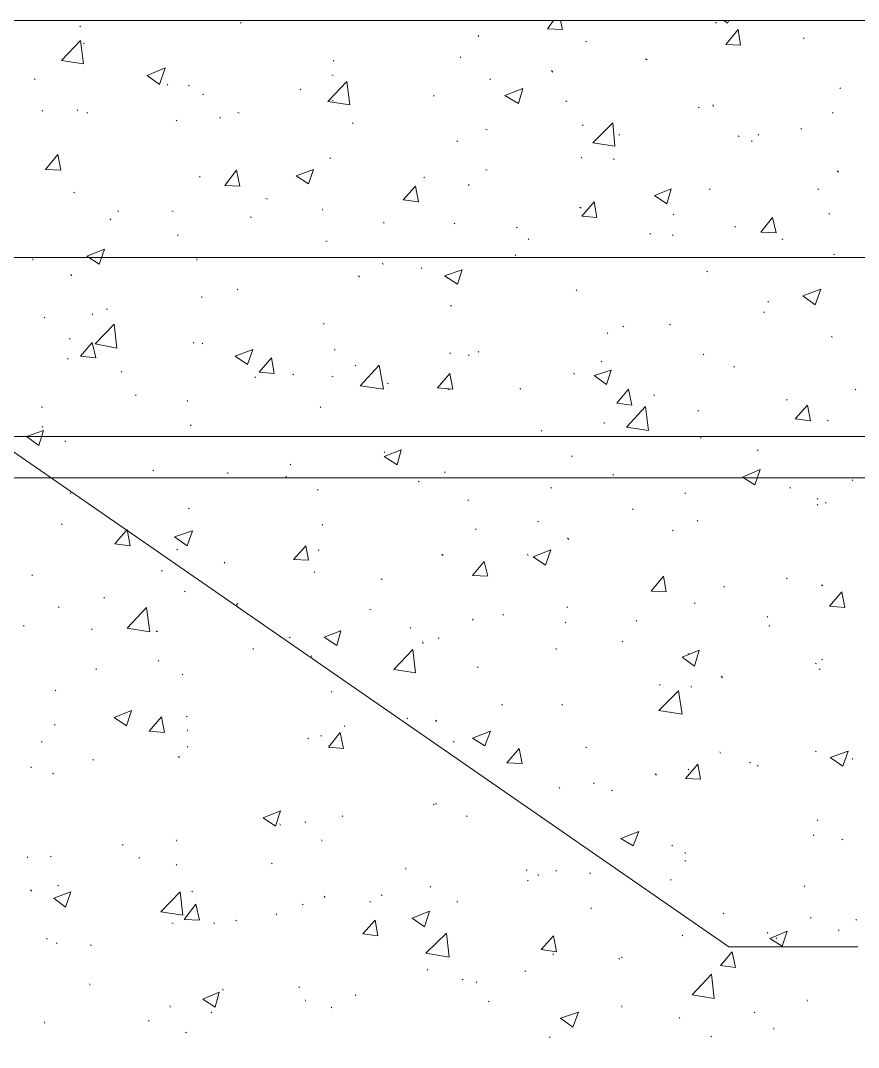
# Model space of a CAD drawing. Header units: millimetres. Extents: x 2928 to 3112, y 1220 to 1280.
# Drawn here: x 2951.107 to 2953.141, y 1260.07 to 1262.562 of the extents above; entities that cross this region are included whole.
import ezdxf

# ---------------------------------------------------------------- set-up
doc = ezdxf.new("R2010")
doc.units = ezdxf.units.MM

msp = doc.modelspace()

# ---------------------------------------------------------------- linework, layer by layer
at = {"color": 253, "linetype": 'Continuous', "lineweight": 5, "true_color": 0x9a9a9a}
for points in [[(2940.97965, 1262.56226), (2981.54689, 1262.56226), (2981.54689, 1240.79028), (2940.97965, 1240.79028)], [(2941.98633, 1261.55224), (2980.53854, 1261.55224), (2980.53854, 1241.8003), (2941.98633, 1241.8003)]]:
    msp.add_lwpolyline(points, close=True, dxfattribs=at)
at = {"color": 92, "linetype": 'Continuous', "lineweight": 13, "true_color": 0x00b800}
for points in [[(2951.25313, 1262.54726), (2951.25146, 1262.54893), (2951.25146, 1262.54893)], [(2951.64313, 1262.55559), (2951.64146, 1262.55726), (2951.64146, 1262.55726)], [(2952.38648, 1262.54226), (2952.40148, 1262.56226), (2952.40148, 1262.56226)], [(2952.42314, 1262.54059), (2952.41814, 1262.56226), (2952.41814, 1262.56226)], [(2952.79648, 1262.55559), (2952.79481, 1262.55726), (2952.79481, 1262.55726)], [(2952.81481, 1262.56226), (2952.82315, 1262.55559), (2952.82315, 1262.55559)], [(2952.82315, 1262.55559), (2952.82648, 1262.56226), (2952.82648, 1262.56226)], [(2952.21981, 1262.52392), (2952.21814, 1262.52559), (2952.21814, 1262.52559)], [(2952.38648, 1262.54226), (2952.42314, 1262.54059), (2952.42314, 1262.54059)], [(2952.81981, 1262.50392), (2952.84982, 1262.54059), (2952.84982, 1262.54059)], [(2952.85482, 1262.50226), (2952.84982, 1262.54059), (2952.84982, 1262.54059)], [(2953.00982, 1262.51892), (2953.00815, 1262.52059), (2953.00815, 1262.52059)], [(2951.20646, 1262.46559), (2951.25313, 1262.51392), (2951.25313, 1262.51392)], [(2951.25979, 1262.45726), (2951.25313, 1262.51392), (2951.25313, 1262.51392)], [(2951.26146, 1262.50559), (2951.25979, 1262.50726), (2951.25979, 1262.50726)], [(2952.48148, 1262.51059), (2952.47981, 1262.51226), (2952.47981, 1262.51226)], [(2952.81981, 1262.50392), (2952.85482, 1262.50226), (2952.85482, 1262.50226)], [(2952.17647, 1262.47226), (2952.17481, 1262.47392), (2952.17481, 1262.47392)], [(2951.20646, 1262.46559), (2951.25979, 1262.45726), (2951.25979, 1262.45726)], [(2951.41479, 1262.42892), (2951.45813, 1262.44726), (2951.45813, 1262.44726)], [(2951.4448, 1262.40726), (2951.45813, 1262.44726), (2951.45813, 1262.44726)], [(2951.86813, 1262.46392), (2951.86647, 1262.46559), (2951.86647, 1262.46559)], [(2952.62815, 1262.46726), (2952.62481, 1262.46892), (2952.62481, 1262.46892)], [(2951.14312, 1262.41892), (2951.14146, 1262.42059), (2951.14146, 1262.42059)], [(2951.41479, 1262.42892), (2951.4448, 1262.40726), (2951.4448, 1262.40726)], [(2951.86647, 1262.42892), (2951.86313, 1262.43059), (2951.86313, 1262.43059)], [(2952.24814, 1262.41892), (2952.24647, 1262.42059), (2952.24647, 1262.42059)], [(2952.39981, 1262.43726), (2952.39648, 1262.44059), (2952.39648, 1262.44059)], [(2951.4648, 1262.40559), (2951.46313, 1262.40726), (2951.46313, 1262.40726)], [(2951.51646, 1262.40392), (2951.5148, 1262.40559), (2951.5148, 1262.40559)], [(2951.78813, 1262.39392), (2951.78647, 1262.39559), (2951.78647, 1262.39559)], [(2951.85313, 1262.36559), (2951.8998, 1262.41392), (2951.8998, 1262.41392)], [(2951.90647, 1262.35726), (2951.8998, 1262.41392), (2951.8998, 1262.41392)], [(2952.28314, 1262.38059), (2952.32647, 1262.39726), (2952.32647, 1262.39726)], [(2952.31647, 1262.36059), (2952.32647, 1262.39726), (2952.32647, 1262.39726)], [(2953.09815, 1262.39726), (2953.09649, 1262.39892), (2953.09649, 1262.39892)], [(2951.55146, 1262.38226), (2951.5498, 1262.38392), (2951.5498, 1262.38392)], [(2952.11147, 1262.37892), (2952.1098, 1262.38059), (2952.1098, 1262.38059)], [(2952.28314, 1262.38059), (2952.31647, 1262.36059), (2952.31647, 1262.36059)], [(2951.24646, 1262.34392), (2951.24479, 1262.34559), (2951.24479, 1262.34559)], [(2951.85313, 1262.36559), (2951.90647, 1262.35726), (2951.90647, 1262.35726)], [(2951.86647, 1262.36726), (2951.86313, 1262.36892), (2951.86313, 1262.36892)], [(2952.43314, 1262.36559), (2952.43148, 1262.36726), (2952.43148, 1262.36726)], [(2952.75481, 1262.35059), (2952.75315, 1262.35226), (2952.75315, 1262.35226)], [(2952.78981, 1262.35392), (2952.78815, 1262.35726), (2952.78815, 1262.35726)], [(2951.16146, 1262.34226), (2951.15979, 1262.34392), (2951.15979, 1262.34392)], [(2951.26979, 1262.33726), (2951.26813, 1262.33892), (2951.26813, 1262.33892)], [(2951.48646, 1262.31892), (2951.4848, 1262.32059), (2951.4848, 1262.32059)], [(2951.59313, 1262.32559), (2951.59146, 1262.32726), (2951.59146, 1262.32726)], [(2951.63813, 1262.33726), (2951.6348, 1262.33892), (2951.6348, 1262.33892)], [(2953.07982, 1262.33726), (2953.07815, 1262.33892), (2953.07815, 1262.33892)], [(2951.9148, 1262.31226), (2951.91314, 1262.31392), (2951.91314, 1262.31392)], [(2952.23981, 1262.29726), (2952.23647, 1262.29892), (2952.23647, 1262.29892)], [(2952.47314, 1262.30726), (2952.47148, 1262.30892), (2952.47148, 1262.30892)], [(2952.49648, 1262.26559), (2952.54481, 1262.31392), (2952.54481, 1262.31392)], [(2952.54981, 1262.25725), (2952.54481, 1262.31392), (2952.54481, 1262.31392)], [(2953.00315, 1262.29892), (2953.00148, 1262.30059), (2953.00148, 1262.30059)], [(2952.16814, 1262.26892), (2952.16647, 1262.27059), (2952.16647, 1262.27059)], [(2952.56148, 1262.28392), (2952.55981, 1262.28559), (2952.55981, 1262.28559)], [(2952.85148, 1262.28059), (2952.84982, 1262.28225), (2952.84982, 1262.28225)], [(2952.88315, 1262.26892), (2952.88148, 1262.27059), (2952.88148, 1262.27059)], [(2952.89982, 1262.28392), (2952.89815, 1262.28559), (2952.89815, 1262.28559)], [(2952.49648, 1262.26559), (2952.54981, 1262.25725), (2952.54981, 1262.25725)], [(2951.16812, 1262.20059), (2951.19813, 1262.23725), (2951.19813, 1262.23725)], [(2951.20479, 1262.19892), (2951.19813, 1262.23725), (2951.19813, 1262.23725)], [(2951.8598, 1262.22725), (2951.85813, 1262.22892), (2951.85813, 1262.22892)], [(2952.46981, 1262.22892), (2952.46814, 1262.23059), (2952.46814, 1262.23059)], [(2952.54814, 1262.22392), (2952.54648, 1262.22725), (2952.54648, 1262.22725)], [(2951.16812, 1262.20059), (2951.20479, 1262.19892), (2951.20479, 1262.19892)], [(2951.60313, 1262.16225), (2951.63146, 1262.19892), (2951.63146, 1262.19892)], [(2951.6398, 1262.16059), (2951.63146, 1262.19892), (2951.63146, 1262.19892)], [(2951.77647, 1262.18559), (2951.81813, 1262.20059), (2951.81813, 1262.20059)], [(2951.80647, 1262.16559), (2951.81813, 1262.20059), (2951.81813, 1262.20059)], [(2952.23981, 1262.19892), (2952.23647, 1262.20059), (2952.23647, 1262.20059)], [(2953.09315, 1262.19392), (2953.08982, 1262.19725), (2953.08982, 1262.19725)], [(2951.54313, 1262.18225), (2951.54146, 1262.18392), (2951.54146, 1262.18392)], [(2951.77647, 1262.18559), (2951.80647, 1262.16559), (2951.80647, 1262.16559)], [(2952.08814, 1262.18059), (2952.08647, 1262.18225), (2952.08647, 1262.18225)], [(2951.23813, 1262.14392), (2951.23646, 1262.14559), (2951.23646, 1262.14559)], [(2951.60313, 1262.16225), (2951.6398, 1262.16059), (2951.6398, 1262.16059)], [(2952.03647, 1262.12725), (2952.06647, 1262.16059), (2952.06647, 1262.16059)], [(2952.07314, 1262.12225), (2952.06647, 1262.16059), (2952.06647, 1262.16059)], [(2952.19647, 1262.16225), (2952.19481, 1262.16392), (2952.19481, 1262.16392)], [(2952.64648, 1262.13725), (2952.68648, 1262.15392), (2952.68648, 1262.15392)], [(2952.67648, 1262.11725), (2952.68648, 1262.15392), (2952.68648, 1262.15392)], [(2952.78148, 1262.15225), (2952.77981, 1262.15392), (2952.77981, 1262.15392)], [(2953.04482, 1262.15225), (2953.04315, 1262.15392), (2953.04315, 1262.15392)], [(2951.70647, 1262.12892), (2951.70313, 1262.13059), (2951.70313, 1262.13059)], [(2952.03647, 1262.12725), (2952.07314, 1262.12225), (2952.07314, 1262.12225)], [(2952.46981, 1262.08725), (2952.49981, 1262.12225), (2952.49981, 1262.12225)], [(2952.50648, 1262.08392), (2952.49981, 1262.12225), (2952.49981, 1262.12225)], [(2952.64648, 1262.13725), (2952.67648, 1262.11725), (2952.67648, 1262.11725)], [(2951.34479, 1262.09892), (2951.34313, 1262.10059), (2951.34313, 1262.10059)], [(2951.47813, 1262.09892), (2951.4748, 1262.10059), (2951.4748, 1262.10059)], [(2951.84147, 1262.10225), (2951.8398, 1262.10559), (2951.8398, 1262.10559)], [(2952.46814, 1262.10725), (2952.46481, 1262.10892), (2952.46481, 1262.10892)], [(2951.32646, 1262.07892), (2951.32479, 1262.08059), (2951.32479, 1262.08059)], [(2951.66813, 1262.08392), (2951.6648, 1262.08559), (2951.6648, 1262.08559)], [(2951.9898, 1262.07059), (2951.98814, 1262.07225), (2951.98814, 1262.07225)], [(2952.16147, 1262.06892), (2952.15981, 1262.07059), (2952.15981, 1262.07059)], [(2952.46981, 1262.08725), (2952.50648, 1262.08392), (2952.50648, 1262.08392)], [(2952.69315, 1262.09059), (2952.69148, 1262.09225), (2952.69148, 1262.09225)], [(2952.90482, 1262.04892), (2952.93315, 1262.08392), (2952.93315, 1262.08392)], [(2952.94148, 1262.04725), (2952.93315, 1262.08392), (2952.93315, 1262.08392)], [(2953.07149, 1262.09225), (2953.06982, 1262.09392), (2953.06982, 1262.09392)], [(2952.31314, 1262.05892), (2952.31147, 1262.06058), (2952.31147, 1262.06058)], [(2952.63648, 1262.04392), (2952.63481, 1262.04558), (2952.63481, 1262.04558)], [(2952.84315, 1262.06058), (2952.84148, 1262.06225), (2952.84148, 1262.06225)], [(2952.90482, 1262.04892), (2952.94148, 1262.04725), (2952.94148, 1262.04725)], [(2951.4898, 1262.04058), (2951.48813, 1262.04225), (2951.48813, 1262.04225)], [(2951.85147, 1262.02558), (2951.84813, 1262.02725), (2951.84813, 1262.02725)], [(2952.34147, 1262.03058), (2952.33981, 1262.03225), (2952.33981, 1262.03225)], [(2952.69148, 1262.04058), (2952.68981, 1262.04225), (2952.68981, 1262.04225)], [(2952.95815, 1262.03058), (2952.95648, 1262.03225), (2952.95648, 1262.03225)], [(2951.26813, 1261.99058), (2951.31146, 1262.00725), (2951.31146, 1262.00725)], [(2951.29813, 1261.97058), (2951.31146, 1262.00725), (2951.31146, 1262.00725)], [(2951.13812, 1261.98058), (2951.13646, 1261.98392), (2951.13646, 1261.98392)], [(2951.26813, 1261.99058), (2951.29813, 1261.97058), (2951.29813, 1261.97058)], [(2951.53646, 1261.98058), (2951.5348, 1261.98392), (2951.5348, 1261.98392)], [(2951.98814, 1261.97058), (2951.9848, 1261.97225), (2951.9848, 1261.97225)], [(2952.30981, 1261.99225), (2952.30814, 1261.99392), (2952.30814, 1261.99392)], [(2953.08315, 1261.99392), (2953.08149, 1261.99558), (2953.08149, 1261.99558)], [(2952.08147, 1261.96058), (2952.0798, 1261.96225), (2952.0798, 1261.96225)], [(2952.13647, 1261.94225), (2952.17981, 1261.95725), (2952.17981, 1261.95725)], [(2952.16814, 1261.92225), (2952.17981, 1261.95725), (2952.17981, 1261.95725)], [(2952.77481, 1261.95225), (2952.77315, 1261.95392), (2952.77315, 1261.95392)], [(2951.23146, 1261.94225), (2951.22979, 1261.94558), (2951.22979, 1261.94558)], [(2951.9298, 1261.94058), (2951.92814, 1261.94225), (2951.92814, 1261.94225)], [(2952.13647, 1261.94225), (2952.16814, 1261.92225), (2952.16814, 1261.92225)], [(2951.6348, 1261.90892), (2951.63313, 1261.91058), (2951.63313, 1261.91058)], [(2952.45814, 1261.90725), (2952.45648, 1261.90892), (2952.45648, 1261.90892)], [(2953.00648, 1261.89392), (2953.04982, 1261.91058), (2953.04982, 1261.91058)], [(2953.03648, 1261.87225), (2953.04982, 1261.91058), (2953.04982, 1261.91058)], [(2951.54813, 1261.88892), (2951.54646, 1261.89225), (2951.54646, 1261.89225)], [(2952.92315, 1261.87892), (2952.92148, 1261.88058), (2952.92148, 1261.88058)], [(2953.00648, 1261.89392), (2953.03648, 1261.87225), (2953.03648, 1261.87225)], [(2951.28313, 1261.84892), (2951.28146, 1261.85058), (2951.28146, 1261.85058)], [(2951.31813, 1261.86058), (2951.31479, 1261.86225), (2951.31479, 1261.86225)], [(2952.15314, 1261.86892), (2952.15147, 1261.87058), (2952.15147, 1261.87058)], [(2952.91315, 1261.85392), (2952.91148, 1261.85558), (2952.91148, 1261.85558)], [(2951.16646, 1261.84058), (2951.16479, 1261.84225), (2951.16479, 1261.84225)], [(2951.28813, 1261.77725), (2951.33479, 1261.82558), (2951.33479, 1261.82558)], [(2951.34146, 1261.76725), (2951.33479, 1261.82558), (2951.33479, 1261.82558)], [(2951.8448, 1261.82558), (2951.84313, 1261.82725), (2951.84313, 1261.82725)], [(2952.68481, 1261.82391), (2952.68315, 1261.82558), (2952.68315, 1261.82558)], [(2952.53314, 1261.80225), (2952.53148, 1261.80391), (2952.53148, 1261.80391)], [(2952.57148, 1261.81891), (2952.56981, 1261.82058), (2952.56981, 1261.82058)], [(2951.22813, 1261.78891), (2951.22646, 1261.79058), (2951.22646, 1261.79058)], [(2951.25313, 1261.74725), (2951.28146, 1261.78058), (2951.28146, 1261.78058)], [(2951.28979, 1261.74391), (2951.28146, 1261.78058), (2951.28146, 1261.78058)], [(2951.28813, 1261.77725), (2951.34146, 1261.76725), (2951.34146, 1261.76725)], [(2951.52813, 1261.77891), (2951.52646, 1261.78058), (2951.52646, 1261.78058)], [(2951.5498, 1261.77725), (2951.54813, 1261.77891), (2951.54813, 1261.77891)], [(2953.07815, 1261.79391), (2953.07482, 1261.79558), (2953.07482, 1261.79558)], [(2951.25313, 1261.74725), (2951.28979, 1261.74391), (2951.28979, 1261.74391)], [(2951.62813, 1261.74725), (2951.67147, 1261.76391), (2951.67147, 1261.76391)], [(2951.62813, 1261.74725), (2951.65813, 1261.72725), (2951.65813, 1261.72725)], [(2951.65813, 1261.72725), (2951.67147, 1261.76391), (2951.67147, 1261.76391)], [(2951.87147, 1261.76225), (2951.8698, 1261.76391), (2951.8698, 1261.76391)], [(2952.15147, 1261.75391), (2952.14981, 1261.75558), (2952.14981, 1261.75558)], [(2952.19647, 1261.74891), (2952.19481, 1261.75058), (2952.19481, 1261.75058)], [(2952.21981, 1261.75725), (2952.21814, 1261.75891), (2952.21814, 1261.75891)], [(2952.76648, 1261.75058), (2952.76481, 1261.75225), (2952.76481, 1261.75225)], [(2951.22313, 1261.74058), (2951.22146, 1261.74225), (2951.22146, 1261.74225)], [(2951.68647, 1261.70891), (2951.71647, 1261.74391), (2951.71647, 1261.74391)], [(2951.72313, 1261.70558), (2951.71647, 1261.74391), (2951.71647, 1261.74391)], [(2951.92147, 1261.72391), (2951.9198, 1261.72558), (2951.9198, 1261.72558)], [(2951.93147, 1261.67558), (2951.97814, 1261.72558), (2951.97814, 1261.72558)], [(2951.98814, 1261.66725), (2951.97814, 1261.72558), (2951.97814, 1261.72558)], [(2952.51814, 1261.73391), (2952.51648, 1261.73558), (2952.51648, 1261.73558)], [(2952.84148, 1261.72058), (2952.83815, 1261.72225), (2952.83815, 1261.72225)], [(2951.35313, 1261.70891), (2951.35146, 1261.71058), (2951.35146, 1261.71058)], [(2951.67813, 1261.69558), (2951.67647, 1261.69725), (2951.67647, 1261.69725)], [(2951.68647, 1261.70891), (2951.72313, 1261.70558), (2951.72313, 1261.70558)], [(2951.7698, 1261.70225), (2951.76813, 1261.70391), (2951.76813, 1261.70391)], [(2951.86647, 1261.69725), (2951.86313, 1261.69891), (2951.86313, 1261.69891)], [(2952.1198, 1261.67058), (2952.14981, 1261.70558), (2952.14981, 1261.70558)], [(2952.15647, 1261.66725), (2952.14981, 1261.70558), (2952.14981, 1261.70558)], [(2952.45314, 1261.70391), (2952.44981, 1261.70558), (2952.44981, 1261.70558)], [(2952.49981, 1261.70058), (2952.54148, 1261.71391), (2952.54148, 1261.71391)], [(2952.49981, 1261.70058), (2952.52981, 1261.67891), (2952.52981, 1261.67891)], [(2952.52981, 1261.67891), (2952.54148, 1261.71391), (2952.54148, 1261.71391)], [(2951.93147, 1261.67558), (2951.98814, 1261.66725), (2951.98814, 1261.66725)], [(2951.9998, 1261.68058), (2951.99814, 1261.68225), (2951.99814, 1261.68225)], [(2951.38813, 1261.65225), (2951.38646, 1261.65391), (2951.38646, 1261.65391)], [(2952.1198, 1261.67058), (2952.15647, 1261.66725), (2952.15647, 1261.66725)], [(2952.14814, 1261.66558), (2952.14481, 1261.66725), (2952.14481, 1261.66725)], [(2952.32147, 1261.66725), (2952.31981, 1261.66891), (2952.31981, 1261.66891)], [(2952.55481, 1261.63391), (2952.58314, 1261.66725), (2952.58314, 1261.66725)], [(2952.59148, 1261.62891), (2952.58314, 1261.66725), (2952.58314, 1261.66725)], [(2952.64648, 1261.65225), (2952.64481, 1261.65391), (2952.64481, 1261.65391)], [(2953.13482, 1261.66558), (2953.13315, 1261.66725), (2953.13315, 1261.66725)], [(2951.15979, 1261.62225), (2951.15812, 1261.62558), (2951.15812, 1261.62558)], [(2951.51313, 1261.63725), (2951.51146, 1261.64058), (2951.51146, 1261.64058)], [(2951.83647, 1261.62225), (2951.8348, 1261.62558), (2951.8348, 1261.62558)], [(2952.55481, 1261.63391), (2952.59148, 1261.62891), (2952.59148, 1261.62891)], [(2952.57814, 1261.57558), (2952.62481, 1261.62558), (2952.62481, 1261.62558)], [(2952.63148, 1261.56724), (2952.62481, 1261.62558), (2952.62481, 1261.62558)], [(2952.96815, 1261.64058), (2952.96648, 1261.64225), (2952.96648, 1261.64225)], [(2952.98815, 1261.59558), (2953.01815, 1261.62891), (2953.01815, 1261.62891)], [(2953.02482, 1261.59058), (2953.01815, 1261.62891), (2953.01815, 1261.62891)], [(2952.75315, 1261.61391), (2952.75148, 1261.61558), (2952.75148, 1261.61558)], [(2951.16146, 1261.57558), (2951.15979, 1261.57724), (2951.15979, 1261.57724)], [(2951.52146, 1261.57891), (2951.5198, 1261.58058), (2951.5198, 1261.58058)], [(2952.52481, 1261.58391), (2952.52314, 1261.58724), (2952.52314, 1261.58724)], [(2952.57814, 1261.57558), (2952.63148, 1261.56724), (2952.63148, 1261.56724)], [(2952.98815, 1261.59558), (2953.02482, 1261.59058), (2953.02482, 1261.59058)], [(2953.06815, 1261.59058), (2953.06649, 1261.59224), (2953.06649, 1261.59224)], [(2951.12146, 1261.55224), (2951.16312, 1261.56724), (2951.16312, 1261.56724)], [(2951.12146, 1261.55224), (2951.15146, 1261.53058), (2951.15146, 1261.53058)], [(2951.15146, 1261.53058), (2951.16312, 1261.56724), (2951.16312, 1261.56724)], [(2952.37314, 1261.56558), (2952.37148, 1261.56724), (2952.37148, 1261.56724)], [(2952.75981, 1261.54891), (2952.75815, 1261.55058), (2952.75815, 1261.55058)], [(2951.21646, 1261.54058), (2951.21479, 1261.54224), (2951.21479, 1261.54224)], [(2951.9898, 1261.50391), (2952.03147, 1261.52058), (2952.03147, 1261.52058)], [(2951.99147, 1261.51391), (2951.9898, 1261.51558), (2951.9898, 1261.51558)], [(2951.9898, 1261.50391), (2952.02147, 1261.48391), (2952.02147, 1261.48391)], [(2952.02147, 1261.48391), (2952.03147, 1261.52058), (2952.03147, 1261.52058)], [(2952.44648, 1261.50391), (2952.44481, 1261.50558), (2952.44481, 1261.50558)], [(2952.89815, 1261.51891), (2952.89648, 1261.52058), (2952.89648, 1261.52058)], [(2951.76313, 1261.48391), (2951.76147, 1261.48558), (2951.76147, 1261.48558)], [(2951.4298, 1261.46891), (2951.42813, 1261.47058), (2951.42813, 1261.47058)], [(2951.61146, 1261.46224), (2951.6098, 1261.46558), (2951.6098, 1261.46558)], [(2951.75313, 1261.45391), (2951.75147, 1261.45558), (2951.75147, 1261.45558)], [(2952.13814, 1261.46558), (2952.13647, 1261.46724), (2952.13647, 1261.46724)], [(2952.54648, 1261.45891), (2952.54481, 1261.46058), (2952.54481, 1261.46058)], [(2952.85982, 1261.45391), (2952.90315, 1261.47224), (2952.90315, 1261.47224)], [(2952.85982, 1261.45391), (2952.88982, 1261.43558), (2952.88982, 1261.43558)], [(2952.88982, 1261.43558), (2952.90315, 1261.47224), (2952.90315, 1261.47224)], [(2951.8298, 1261.42224), (2951.82813, 1261.42391), (2951.82813, 1261.42391)], [(2952.0748, 1261.44224), (2952.07314, 1261.44391), (2952.07314, 1261.44391)], [(2952.39648, 1261.42724), (2952.39481, 1261.42891), (2952.39481, 1261.42891)], [(2952.97648, 1261.42724), (2952.97482, 1261.42891), (2952.97482, 1261.42891)], [(2953.12815, 1261.44558), (2953.12649, 1261.44724), (2953.12649, 1261.44724)], [(2951.22979, 1261.41391), (2951.22813, 1261.41558), (2951.22813, 1261.41558)], [(2952.19481, 1261.39724), (2952.19314, 1261.39891), (2952.19314, 1261.39891)], [(2952.72148, 1261.41391), (2952.71981, 1261.41558), (2952.71981, 1261.41558)], [(2953.04315, 1261.40058), (2953.04148, 1261.40224), (2953.04148, 1261.40224)], [(2951.51646, 1261.37724), (2951.5148, 1261.37891), (2951.5148, 1261.37891)], [(2952.59481, 1261.37558), (2952.59314, 1261.37724), (2952.59314, 1261.37724)], [(2953.04315, 1261.38558), (2953.04148, 1261.38724), (2953.04148, 1261.38724)], [(2953.06315, 1261.39058), (2953.06149, 1261.39224), (2953.06149, 1261.39224)], [(2952.75148, 1261.34724), (2952.74981, 1261.34891), (2952.74981, 1261.34891)], [(2951.20813, 1261.33891), (2951.20646, 1261.34057), (2951.20646, 1261.34057)], [(2951.33646, 1261.29224), (2951.36646, 1261.32724), (2951.36646, 1261.32724)], [(2951.37313, 1261.28724), (2951.36646, 1261.32724), (2951.36646, 1261.32724)], [(2951.48146, 1261.30891), (2951.5248, 1261.32391), (2951.5248, 1261.32391)], [(2951.51146, 1261.28724), (2951.5248, 1261.32391), (2951.5248, 1261.32391)], [(2951.84147, 1261.33724), (2951.8398, 1261.33891), (2951.8398, 1261.33891)], [(2952.21314, 1261.32724), (2952.21147, 1261.32891), (2952.21147, 1261.32891)], [(2952.36481, 1261.34557), (2952.36314, 1261.34724), (2952.36314, 1261.34724)], [(2952.69148, 1261.32391), (2952.68981, 1261.32557), (2952.68981, 1261.32557)], [(2951.48146, 1261.30891), (2951.51146, 1261.28724), (2951.51146, 1261.28724)], [(2952.43814, 1261.30224), (2952.43481, 1261.30557), (2952.43481, 1261.30557)], [(2951.33646, 1261.29224), (2951.37313, 1261.28724), (2951.37313, 1261.28724)], [(2951.48813, 1261.27724), (2951.48646, 1261.27891), (2951.48646, 1261.27891)], [(2951.7698, 1261.25391), (2951.7998, 1261.28724), (2951.7998, 1261.28724)], [(2951.80647, 1261.25224), (2951.7998, 1261.28724), (2951.7998, 1261.28724)], [(2951.83147, 1261.27557), (2951.8298, 1261.27724), (2951.8298, 1261.27724)], [(2952.35147, 1261.26057), (2952.39481, 1261.27724), (2952.39481, 1261.27724)], [(2952.38148, 1261.24057), (2952.39481, 1261.27724), (2952.39481, 1261.27724)], [(2951.7698, 1261.25391), (2951.80647, 1261.25224), (2951.80647, 1261.25224)], [(2952.13314, 1261.26391), (2952.12981, 1261.26724), (2952.12981, 1261.26724)], [(2952.20481, 1261.21557), (2952.23314, 1261.24891), (2952.23314, 1261.24891)], [(2952.24147, 1261.21391), (2952.23314, 1261.24891), (2952.23314, 1261.24891)], [(2952.33981, 1261.26391), (2952.33814, 1261.26724), (2952.33814, 1261.26724)], [(2952.35147, 1261.26057), (2952.38148, 1261.24057), (2952.38148, 1261.24057)], [(2951.45146, 1261.22557), (2951.4498, 1261.22724), (2951.4498, 1261.22724)], [(2951.60313, 1261.24557), (2951.60146, 1261.24724), (2951.60146, 1261.24724)], [(2951.82147, 1261.22224), (2951.8198, 1261.22391), (2951.8198, 1261.22391)], [(2951.13646, 1261.21557), (2951.13479, 1261.21724), (2951.13479, 1261.21724)], [(2951.9848, 1261.20557), (2951.98314, 1261.20724), (2951.98314, 1261.20724)], [(2952.20481, 1261.21557), (2952.24147, 1261.21391), (2952.24147, 1261.21391)], [(2952.63815, 1261.17724), (2952.66815, 1261.21391), (2952.66815, 1261.21391)], [(2952.67481, 1261.17557), (2952.66815, 1261.21391), (2952.66815, 1261.21391)], [(2952.96815, 1261.20724), (2952.96648, 1261.20891), (2952.96648, 1261.20891)], [(2951.50813, 1261.17557), (2951.5048, 1261.17724), (2951.5048, 1261.17724)], [(2952.63815, 1261.17724), (2952.67481, 1261.17557), (2952.67481, 1261.17557)], [(2952.81648, 1261.18724), (2952.81481, 1261.18891), (2952.81481, 1261.18891)], [(2953.05482, 1261.19057), (2953.05148, 1261.19224), (2953.05148, 1261.19224)], [(2953.07149, 1261.14057), (2953.10149, 1261.17557), (2953.10149, 1261.17557)], [(2953.10815, 1261.13724), (2953.10149, 1261.17557), (2953.10149, 1261.17557)], [(2951.31146, 1261.16057), (2951.30979, 1261.16224), (2951.30979, 1261.16224)], [(2952.74481, 1261.14724), (2952.74315, 1261.14891), (2952.74315, 1261.14891)], [(2951.20146, 1261.13724), (2951.19979, 1261.13891), (2951.19979, 1261.13891)], [(2951.36646, 1261.08724), (2951.41313, 1261.13724), (2951.41313, 1261.13724)], [(2951.42146, 1261.0789), (2951.41313, 1261.13724), (2951.41313, 1261.13724)], [(2951.63313, 1261.14224), (2951.63146, 1261.14557), (2951.63146, 1261.14557)], [(2951.6348, 1261.14557), (2951.63313, 1261.14724), (2951.63313, 1261.14724)], [(2951.95814, 1261.13224), (2951.9548, 1261.13391), (2951.9548, 1261.13391)], [(2952.43481, 1261.13724), (2952.43314, 1261.13891), (2952.43314, 1261.13891)], [(2953.07149, 1261.14057), (2953.10815, 1261.13724), (2953.10815, 1261.13724)], [(2952.20647, 1261.10724), (2952.20481, 1261.1089), (2952.20481, 1261.1089)], [(2952.27981, 1261.1189), (2952.27814, 1261.12057), (2952.27814, 1261.12057)], [(2952.43148, 1261.10057), (2952.42981, 1261.10224), (2952.42981, 1261.10224)], [(2952.60315, 1261.1039), (2952.60148, 1261.10724), (2952.60148, 1261.10724)], [(2952.92148, 1261.1139), (2952.91982, 1261.11557), (2952.91982, 1261.11557)], [(2951.11646, 1261.09224), (2951.11479, 1261.0939), (2951.11479, 1261.0939)], [(2951.28146, 1261.0839), (2951.27979, 1261.08557), (2951.27979, 1261.08557)], [(2951.36646, 1261.08724), (2951.42146, 1261.0789), (2951.42146, 1261.0789)], [(2951.4398, 1261.0789), (2951.43646, 1261.08057), (2951.43646, 1261.08057)], [(2951.8448, 1261.06557), (2951.8848, 1261.08057), (2951.8848, 1261.08057)], [(2951.8748, 1261.04557), (2951.8848, 1261.08057), (2951.8848, 1261.08057)], [(2952.0548, 1261.08724), (2952.05314, 1261.0889), (2952.05314, 1261.0889)], [(2952.92648, 1261.09224), (2952.92482, 1261.0939), (2952.92482, 1261.0939)], [(2951.76147, 1261.0639), (2951.7598, 1261.06557), (2951.7598, 1261.06557)], [(2951.8448, 1261.06557), (2951.8748, 1261.04557), (2951.8748, 1261.04557)], [(2952.0848, 1261.05057), (2952.08314, 1261.0539), (2952.08314, 1261.0539)], [(2952.12314, 1261.06224), (2952.12147, 1261.0639), (2952.12147, 1261.0639)], [(2952.56981, 1261.0539), (2952.56814, 1261.05557), (2952.56814, 1261.05557)], [(2951.67313, 1261.03557), (2951.67147, 1261.0389), (2951.67147, 1261.0389)], [(2952.01314, 1260.98724), (2952.0598, 1261.03557), (2952.0598, 1261.03557)], [(2952.06647, 1260.9789), (2952.0598, 1261.03557), (2952.0598, 1261.03557)], [(2952.40814, 1261.03557), (2952.40648, 1261.0389), (2952.40648, 1261.0389)], [(2952.71315, 1261.01724), (2952.75481, 1261.0339), (2952.75481, 1261.0339)], [(2952.72981, 1261.0239), (2952.72815, 1261.02557), (2952.72815, 1261.02557)], [(2952.74315, 1260.99557), (2952.75481, 1261.0339), (2952.75481, 1261.0339)], [(2951.44313, 1261.00724), (2951.44146, 1261.0089), (2951.44146, 1261.0089)], [(2951.8148, 1261.0189), (2951.81313, 1261.02057), (2951.81313, 1261.02057)], [(2952.71315, 1261.01724), (2952.74315, 1260.99557), (2952.74315, 1260.99557)], [(2953.03982, 1261.00057), (2953.03648, 1261.00224), (2953.03648, 1261.00224)], [(2953.05482, 1261.01057), (2953.05148, 1261.01224), (2953.05148, 1261.01224)], [(2951.29146, 1260.98724), (2951.28979, 1260.9889), (2951.28979, 1260.9889)], [(2951.50146, 1260.9739), (2951.4998, 1260.97557), (2951.4998, 1260.97557)], [(2952.01314, 1260.98724), (2952.06647, 1260.9789), (2952.06647, 1260.9789)], [(2952.21814, 1260.99224), (2952.21647, 1260.9939), (2952.21647, 1260.9939)], [(2953.04815, 1260.98724), (2953.04648, 1260.9889), (2953.04648, 1260.9889)], [(2952.65981, 1260.9489), (2952.65815, 1260.95057), (2952.65815, 1260.95057)], [(2952.81148, 1260.96724), (2952.80815, 1260.97057), (2952.80815, 1260.97057)], [(2951.19312, 1260.93557), (2951.19146, 1260.93724), (2951.19146, 1260.93724)], [(2951.86313, 1260.93224), (2951.86147, 1260.9339), (2951.86147, 1260.9339)], [(2952.65648, 1260.88723), (2952.70481, 1260.93557), (2952.70481, 1260.93557)], [(2952.71315, 1260.8789), (2952.70481, 1260.93557), (2952.70481, 1260.93557)], [(2952.73648, 1260.9439), (2952.73481, 1260.94724), (2952.73481, 1260.94724)], [(2952.27814, 1260.90057), (2952.27481, 1260.90224), (2952.27481, 1260.90224)], [(2952.42314, 1260.90057), (2952.42148, 1260.90224), (2952.42148, 1260.90224)], [(2951.33479, 1260.87057), (2951.37646, 1260.88723), (2951.37646, 1260.88723)], [(2951.36479, 1260.85057), (2951.37646, 1260.88723), (2951.37646, 1260.88723)], [(2952.65648, 1260.88723), (2952.71315, 1260.8789), (2952.71315, 1260.8789)], [(2951.19146, 1260.85223), (2951.18979, 1260.8539), (2951.18979, 1260.8539)], [(2951.33479, 1260.87057), (2951.36479, 1260.85057), (2951.36479, 1260.85057)], [(2951.41979, 1260.83723), (2951.4498, 1260.87223), (2951.4498, 1260.87223)], [(2951.45646, 1260.8339), (2951.4498, 1260.87223), (2951.4498, 1260.87223)], [(2951.51146, 1260.87223), (2951.5098, 1260.8739), (2951.5098, 1260.8739)], [(2951.8948, 1260.8489), (2951.89313, 1260.85057), (2951.89313, 1260.85057)], [(2952.04647, 1260.86723), (2952.0448, 1260.8689), (2952.0448, 1260.8689)], [(2952.11814, 1260.86057), (2952.1148, 1260.8639), (2952.1148, 1260.8639)], [(2951.41979, 1260.83723), (2951.45646, 1260.8339), (2951.45646, 1260.8339)], [(2951.51313, 1260.83723), (2951.51146, 1260.84057), (2951.51146, 1260.84057)], [(2951.83813, 1260.82557), (2951.83647, 1260.82723), (2951.83647, 1260.82723)], [(2951.8548, 1260.7989), (2951.88313, 1260.8339), (2951.88313, 1260.8339)], [(2951.89147, 1260.79557), (2951.88313, 1260.8339), (2951.88313, 1260.8339)], [(2952.20481, 1260.82057), (2952.24814, 1260.83723), (2952.24814, 1260.83723)], [(2952.23481, 1260.80223), (2952.24814, 1260.83723), (2952.24814, 1260.83723)], [(2951.15979, 1260.81057), (2951.15812, 1260.81223), (2951.15812, 1260.81223)], [(2951.51313, 1260.7989), (2951.51146, 1260.80057), (2951.51146, 1260.80057)], [(2951.80647, 1260.8189), (2951.8048, 1260.82057), (2951.8048, 1260.82057)], [(2952.15981, 1260.81057), (2952.15814, 1260.81223), (2952.15814, 1260.81223)], [(2952.20481, 1260.82057), (2952.23481, 1260.80223), (2952.23481, 1260.80223)], [(2951.49313, 1260.7739), (2951.4898, 1260.77557), (2951.4898, 1260.77557)], [(2951.8548, 1260.7989), (2951.89147, 1260.79557), (2951.89147, 1260.79557)], [(2952.28814, 1260.76057), (2952.31814, 1260.79557), (2952.31814, 1260.79557)], [(2952.32481, 1260.7589), (2952.31814, 1260.79557), (2952.31814, 1260.79557)], [(2952.48148, 1260.79723), (2952.47981, 1260.7989), (2952.47981, 1260.7989)], [(2952.80648, 1260.7839), (2952.80481, 1260.78723), (2952.80481, 1260.78723)], [(2953.03982, 1260.78723), (2953.03648, 1260.7889), (2953.03648, 1260.7889)], [(2953.07315, 1260.7739), (2953.11649, 1260.7889), (2953.11649, 1260.7889)], [(2953.10315, 1260.75223), (2953.11649, 1260.7889), (2953.11649, 1260.7889)], [(2951.13479, 1260.7489), (2951.13146, 1260.75057), (2951.13146, 1260.75057)], [(2951.28479, 1260.76723), (2951.28313, 1260.7689), (2951.28313, 1260.7689)], [(2952.28814, 1260.76057), (2952.32481, 1260.7589), (2952.32481, 1260.7589)], [(2952.72148, 1260.72223), (2952.75148, 1260.75723), (2952.75148, 1260.75723)], [(2952.75815, 1260.72057), (2952.75148, 1260.75723), (2952.75148, 1260.75723)], [(2952.87982, 1260.76057), (2952.87648, 1260.76223), (2952.87648, 1260.76223)], [(2952.89815, 1260.75223), (2952.89648, 1260.7539), (2952.89648, 1260.7539)], [(2953.07315, 1260.7739), (2953.10315, 1260.75223), (2953.10315, 1260.75223)], [(2953.12815, 1260.7689), (2953.12649, 1260.77223), (2953.12649, 1260.77223)], [(2951.18812, 1260.7339), (2951.18479, 1260.73557), (2951.18479, 1260.73557)], [(2952.65148, 1260.73057), (2952.64815, 1260.7339), (2952.64815, 1260.7339)], [(2952.72981, 1260.7439), (2952.72815, 1260.74557), (2952.72815, 1260.74557)], [(2952.41648, 1260.6989), (2952.41481, 1260.70057), (2952.41481, 1260.70057)], [(2952.49981, 1260.71057), (2952.49814, 1260.71223), (2952.49814, 1260.71223)], [(2952.72148, 1260.72223), (2952.75815, 1260.72057), (2952.75815, 1260.72057)], [(2952.54481, 1260.69223), (2952.54148, 1260.6939), (2952.54148, 1260.6939)], [(2952.11147, 1260.6589), (2952.1098, 1260.66056), (2952.1098, 1260.66056)], [(2952.11814, 1260.66056), (2952.1148, 1260.66223), (2952.1148, 1260.66223)], [(2951.69647, 1260.62723), (2951.73813, 1260.6439), (2951.73813, 1260.6439)], [(2951.69647, 1260.62723), (2951.72647, 1260.60723), (2951.72647, 1260.60723)], [(2951.72647, 1260.60723), (2951.73813, 1260.6439), (2951.73813, 1260.6439)], [(2951.8898, 1260.63056), (2951.88813, 1260.63223), (2951.88813, 1260.63223)], [(2952.19147, 1260.63056), (2952.18981, 1260.63223), (2952.18981, 1260.63223)], [(2951.73813, 1260.6089), (2951.73647, 1260.61223), (2951.73647, 1260.61223)], [(2951.7998, 1260.61556), (2951.79813, 1260.61723), (2951.79813, 1260.61723)], [(2953.04315, 1260.62056), (2953.04148, 1260.62223), (2953.04148, 1260.62223)], [(2952.56481, 1260.57723), (2952.60815, 1260.5939), (2952.60815, 1260.5939)], [(2952.56481, 1260.57723), (2952.59481, 1260.5589), (2952.59481, 1260.5589)], [(2952.59481, 1260.5589), (2952.60815, 1260.5939), (2952.60815, 1260.5939)], [(2953.03315, 1260.5839), (2953.03148, 1260.58556), (2953.03148, 1260.58556)], [(2953.10315, 1260.5739), (2953.10149, 1260.57556), (2953.10149, 1260.57556)], [(2951.35646, 1260.56056), (2951.35479, 1260.56223), (2951.35479, 1260.56223)], [(2951.48646, 1260.57056), (2951.4848, 1260.5739), (2951.4848, 1260.5739)], [(2951.8398, 1260.57056), (2951.83813, 1260.5739), (2951.83813, 1260.5739)], [(2952.68981, 1260.5589), (2952.68815, 1260.56056), (2952.68815, 1260.56056)], [(2951.12479, 1260.53056), (2951.12312, 1260.53223), (2951.12312, 1260.53223)], [(2951.18146, 1260.53223), (2951.17979, 1260.5339), (2951.17979, 1260.5339)], [(2951.39646, 1260.5289), (2951.39479, 1260.53056), (2951.39479, 1260.53056)], [(2952.72148, 1260.54056), (2952.71981, 1260.5439), (2952.71981, 1260.5439)], [(2951.48646, 1260.51223), (2951.4848, 1260.5139), (2951.4848, 1260.5139)], [(2951.71813, 1260.51556), (2951.71647, 1260.51723), (2951.71647, 1260.51723)], [(2952.04314, 1260.50223), (2952.04147, 1260.50556), (2952.04147, 1260.50556)], [(2952.33647, 1260.4989), (2952.33481, 1260.50056), (2952.33481, 1260.50056)], [(2952.72148, 1260.52223), (2952.71981, 1260.5239), (2952.71981, 1260.5239)], [(2952.33981, 1260.4739), (2952.33814, 1260.47556), (2952.33814, 1260.47556)], [(2952.36481, 1260.48723), (2952.36314, 1260.49056), (2952.36314, 1260.49056)], [(2952.40814, 1260.49723), (2952.40648, 1260.4989), (2952.40648, 1260.4989)], [(2952.49148, 1260.49223), (2952.48814, 1260.4939), (2952.48814, 1260.4939)], [(2952.68648, 1260.47556), (2952.68481, 1260.47723), (2952.68481, 1260.47723)], [(2951.13479, 1260.4489), (2951.13146, 1260.45223), (2951.13146, 1260.45223)], [(2951.19979, 1260.46223), (2951.19813, 1260.4639), (2951.19813, 1260.4639)], [(2952.10314, 1260.4589), (2952.10147, 1260.46056), (2952.10147, 1260.46056)], [(2953.01148, 1260.46056), (2953.00982, 1260.46223), (2953.00982, 1260.46223)], [(2951.18812, 1260.43223), (2951.22979, 1260.44723), (2951.22979, 1260.44723)], [(2951.18812, 1260.43223), (2951.21646, 1260.41056), (2951.21646, 1260.41056)], [(2951.21646, 1260.41056), (2951.22979, 1260.44723), (2951.22979, 1260.44723)], [(2951.44813, 1260.39889), (2951.4948, 1260.44723), (2951.4948, 1260.44723)], [(2951.50146, 1260.39056), (2951.4948, 1260.44723), (2951.4948, 1260.44723)], [(2951.5248, 1260.44723), (2951.52313, 1260.4489), (2951.52313, 1260.4489)], [(2951.84647, 1260.4339), (2951.8448, 1260.43723), (2951.8448, 1260.43723)], [(2951.9848, 1260.4389), (2951.98314, 1260.44056), (2951.98314, 1260.44056)], [(2951.5048, 1260.38056), (2951.53313, 1260.41723), (2951.53313, 1260.41723)], [(2951.54146, 1260.37889), (2951.53313, 1260.41723), (2951.53313, 1260.41723)], [(2951.79313, 1260.41556), (2951.79147, 1260.41723), (2951.79147, 1260.41723)], [(2951.95814, 1260.42223), (2951.9548, 1260.42389), (2951.9548, 1260.42389)], [(2952.05814, 1260.38389), (2952.0998, 1260.40056), (2952.0998, 1260.40056)], [(2952.08814, 1260.36223), (2952.0998, 1260.40056), (2952.0998, 1260.40056)], [(2952.16814, 1260.42223), (2952.16647, 1260.42389), (2952.16647, 1260.42389)], [(2952.49314, 1260.40723), (2952.49148, 1260.40889), (2952.49148, 1260.40889)], [(2951.44813, 1260.39889), (2951.50146, 1260.39056), (2951.50146, 1260.39056)], [(2951.5048, 1260.38056), (2951.54146, 1260.37889), (2951.54146, 1260.37889)], [(2951.63146, 1260.37723), (2951.6298, 1260.37889), (2951.6298, 1260.37889)], [(2951.7298, 1260.39223), (2951.72813, 1260.39389), (2951.72813, 1260.39389)], [(2951.93814, 1260.34556), (2951.96814, 1260.37889), (2951.96814, 1260.37889)], [(2951.9748, 1260.34056), (2951.96814, 1260.37889), (2951.96814, 1260.37889)], [(2952.05814, 1260.38389), (2952.08814, 1260.36223), (2952.08814, 1260.36223)], [(2952.81481, 1260.39389), (2952.81315, 1260.39556), (2952.81315, 1260.39556)], [(2953.02648, 1260.38389), (2953.02482, 1260.38556), (2953.02482, 1260.38556)], [(2953.13649, 1260.37889), (2953.13482, 1260.38056), (2953.13482, 1260.38056)], [(2951.47813, 1260.37056), (2951.4748, 1260.37223), (2951.4748, 1260.37223)], [(2951.57813, 1260.37056), (2951.57646, 1260.37223), (2951.57646, 1260.37223)], [(2952.92648, 1260.33389), (2952.96815, 1260.35223), (2952.96815, 1260.35223)], [(2952.95648, 1260.31556), (2952.96815, 1260.35223), (2952.96815, 1260.35223)], [(2953.09482, 1260.35389), (2953.09315, 1260.35556), (2953.09315, 1260.35556)], [(2951.17312, 1260.33223), (2951.16979, 1260.33389), (2951.16979, 1260.33389)], [(2951.93814, 1260.34556), (2951.9748, 1260.34056), (2951.9748, 1260.34056)], [(2952.09147, 1260.29889), (2952.14147, 1260.34723), (2952.14147, 1260.34723)], [(2952.14814, 1260.28889), (2952.14147, 1260.34723), (2952.14147, 1260.34723)], [(2952.37148, 1260.30723), (2952.40148, 1260.34056), (2952.40148, 1260.34056)], [(2952.40814, 1260.30223), (2952.40148, 1260.34056), (2952.40148, 1260.34056)], [(2952.71481, 1260.34056), (2952.71315, 1260.34223), (2952.71315, 1260.34223)], [(2952.92148, 1260.34723), (2952.91982, 1260.34889), (2952.91982, 1260.34889)], [(2952.92648, 1260.33389), (2952.95648, 1260.31556), (2952.95648, 1260.31556)], [(2952.94315, 1260.33389), (2952.94148, 1260.33556), (2952.94148, 1260.33556)], [(2951.19646, 1260.32223), (2951.19479, 1260.32389), (2951.19479, 1260.32389)], [(2951.27979, 1260.31723), (2951.27646, 1260.31889), (2951.27646, 1260.31889)], [(2952.37148, 1260.30723), (2952.40814, 1260.30223), (2952.40814, 1260.30223)], [(2952.80648, 1260.26889), (2952.83482, 1260.30223), (2952.83482, 1260.30223)], [(2952.84315, 1260.26389), (2952.83482, 1260.30223), (2952.83482, 1260.30223)], [(2952.09147, 1260.29889), (2952.14814, 1260.28889), (2952.14814, 1260.28889)], [(2952.40148, 1260.29556), (2952.39981, 1260.29723), (2952.39981, 1260.29723)], [(2952.56148, 1260.28389), (2952.55981, 1260.28556), (2952.55981, 1260.28556)], [(2952.56814, 1260.28723), (2952.56648, 1260.28889), (2952.56648, 1260.28889)], [(2952.09647, 1260.25723), (2952.0948, 1260.25889), (2952.0948, 1260.25889)], [(2952.33314, 1260.25389), (2952.33147, 1260.25556), (2952.33147, 1260.25556)], [(2952.80648, 1260.26889), (2952.84315, 1260.26389), (2952.84315, 1260.26389)], [(2952.18147, 1260.23389), (2952.17981, 1260.23556), (2952.17981, 1260.23556)], [(2952.21481, 1260.22723), (2952.21314, 1260.22889), (2952.21314, 1260.22889)], [(2952.73815, 1260.19723), (2952.78481, 1260.24723), (2952.78481, 1260.24723)], [(2952.79148, 1260.18889), (2952.78481, 1260.24723), (2952.78481, 1260.24723)], [(2951.27646, 1260.22056), (2951.27479, 1260.22389), (2951.27479, 1260.22389)], [(2951.5498, 1260.18722), (2951.5898, 1260.20389), (2951.5898, 1260.20389)], [(2951.5798, 1260.16722), (2951.5898, 1260.20389), (2951.5898, 1260.20389)], [(2951.5998, 1260.20889), (2951.59646, 1260.21056), (2951.59646, 1260.21056)], [(2951.7848, 1260.21556), (2951.78313, 1260.21723), (2951.78313, 1260.21723)], [(2951.5498, 1260.18722), (2951.5798, 1260.16722), (2951.5798, 1260.16722)], [(2951.7998, 1260.18222), (2951.79813, 1260.18556), (2951.79813, 1260.18556)], [(2951.92147, 1260.19556), (2951.9198, 1260.19723), (2951.9198, 1260.19723)], [(2952.24481, 1260.18056), (2952.24314, 1260.18222), (2952.24314, 1260.18222)], [(2952.73815, 1260.19723), (2952.79148, 1260.18889), (2952.79148, 1260.18889)], [(2953.01815, 1260.18222), (2953.01648, 1260.18556), (2953.01648, 1260.18556)], [(2951.47146, 1260.16722), (2951.4698, 1260.17056), (2951.4698, 1260.17056)], [(2951.57146, 1260.15389), (2951.5698, 1260.15556), (2951.5698, 1260.15556)], [(2951.86313, 1260.16556), (2951.86147, 1260.16722), (2951.86147, 1260.16722)], [(2952.41814, 1260.14056), (2952.46148, 1260.15556), (2952.46148, 1260.15556)], [(2952.44814, 1260.11889), (2952.46148, 1260.15556), (2952.46148, 1260.15556)], [(2952.56814, 1260.16722), (2952.56648, 1260.17056), (2952.56648, 1260.17056)], [(2952.88982, 1260.15389), (2952.88815, 1260.15556), (2952.88815, 1260.15556)], [(2951.16646, 1260.12889), (2951.16479, 1260.13222), (2951.16479, 1260.13222)], [(2951.41979, 1260.13389), (2951.41813, 1260.13556), (2951.41813, 1260.13556)], [(2952.41814, 1260.14056), (2952.44814, 1260.11889), (2952.44814, 1260.11889)], [(2952.70815, 1260.14056), (2952.70648, 1260.14222), (2952.70648, 1260.14222)], [(2951.5098, 1260.10556), (2951.50813, 1260.10722), (2951.50813, 1260.10722)], [(2952.93648, 1260.11389), (2952.93482, 1260.11722), (2952.93482, 1260.11722)], [(2952.39314, 1260.09389), (2952.39148, 1260.09556), (2952.39148, 1260.09556)], [(2952.78481, 1260.09556), (2952.78315, 1260.09722), (2952.78315, 1260.09722)]]:
    msp.add_lwpolyline(points, dxfattribs=at)
at = {"color": 253, "linetype": 'Continuous', "lineweight": 5, "true_color": 0x9a9a9a}
for points in [[(2949.6731, 1262.49559), (2952.82648, 1260.31389), (2953.13982, 1260.31389)], [(2981.44522, 1261.98725), (2941.07965, 1261.98725), (2941.07965, 1261.98725)], [(2961.2116, 1241.9003), (2942.08633, 1241.9003), (2942.08633, 1247.74538), (2950.25144, 1247.74538), (2950.25144, 1256.61384), (2942.08633, 1256.61384), (2942.08633, 1261.45224), (2961.2116, 1261.45224), (2961.2116, 1249.1904)]]:
    msp.add_lwpolyline(points, dxfattribs=at)

doc.saveas('drawing.dxf')
